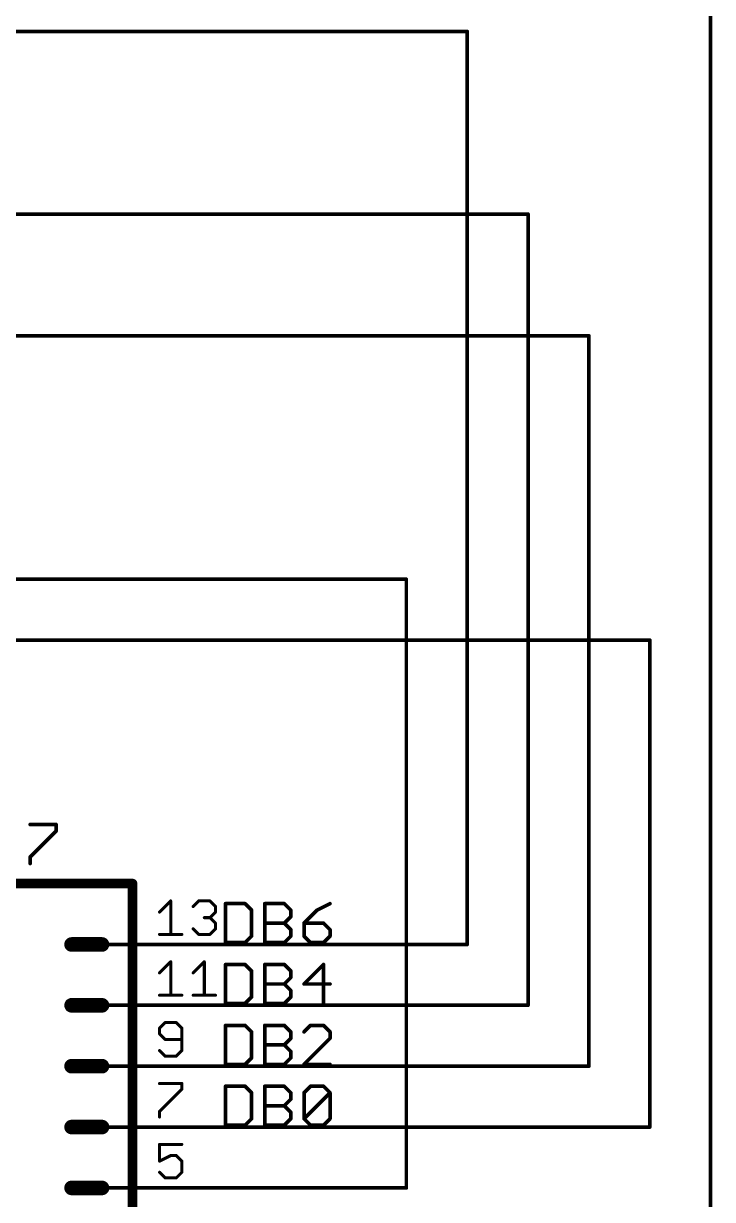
# Model space of a CAD drawing. Extents: x 6 to 173, y -6 to 152.
# Drawn here: x 144.04 to 172.8, y 52.86 to 101.93 of the extents above; entities that cross this region are included whole.
import ezdxf

# ---------------------------------------------------------------- set-up
doc = ezdxf.new("R2010")
doc.units = 0
for name, color, linetype in [('91', 94, 'CONTINUOUS'), ('94', 14, 'CONTINUOUS'), ('95', 251, 'CONTINUOUS')]:
    doc.layers.add(name, color=color, linetype=linetype)

msp = doc.modelspace()

# ---------------------------------------------------------------- linework, layer by layer
at = {"layer": '91', "const_width": 0.1524}
for points in [[(172.72, 116.84), (172.72, 48.26)], [(162.56, 101.6), (111.76, 101.6)], [(162.56, 63.5), (162.56, 101.6)], [(165.1, 93.98), (111.76, 93.98)], [(165.1, 60.96), (165.1, 93.98)], [(111.76, 88.9), (167.64, 88.9)], [(167.64, 88.9), (167.64, 58.42)], [(160.02, 78.74), (111.76, 78.74)], [(160.02, 53.34), (160.02, 78.74)], [(170.18, 76.2), (111.76, 76.2)], [(170.18, 55.88), (170.18, 76.2)], [(152.4, 63.5), (162.56, 63.5)], [(152.4, 60.96), (165.1, 60.96)], [(167.64, 58.42), (152.4, 58.42)], [(152.4, 55.88), (170.18, 55.88)], [(152.4, 53.34), (160.02, 53.34)]]:
    msp.add_lwpolyline(points, dxfattribs=at)
at = {"layer": '91', "const_width": 0.0762}
for points in [[(162.5981, 101.6, 1), (162.5219, 101.6)], [(162.56, 101.5619, 1), (162.56, 101.6381)], [(165.1381, 93.98, 1), (165.0619, 93.98)], [(165.1, 93.9419, 1), (165.1, 94.0181)], [(167.6781, 88.9, 1), (167.6019, 88.9)], [(167.64, 88.8619, 1), (167.64, 88.9381)], [(160.0581, 78.74, 1), (159.9819, 78.74)], [(160.02, 78.7019, 1), (160.02, 78.7781)], [(170.2181, 76.2, 1), (170.1419, 76.2)], [(170.18, 76.1619, 1), (170.18, 76.2381)], [(152.4, 63.5381, 1), (152.4, 63.4619)], [(162.5219, 63.5, 1), (162.5981, 63.5)], [(162.56, 63.4619, 1), (162.56, 63.5381)], [(152.4, 60.9981, 1), (152.4, 60.9219)], [(165.0619, 60.96, 1), (165.1381, 60.96)], [(165.1, 60.9219, 1), (165.1, 60.9981)], [(152.4, 58.4581, 1), (152.4, 58.3819)], [(167.6019, 58.42, 1), (167.6781, 58.42)], [(167.64, 58.3819, 1), (167.64, 58.4581)], [(152.4, 55.9181, 1), (152.4, 55.8419)], [(170.18, 55.8419, 1), (170.18, 55.9181)], [(170.1419, 55.88, 1), (170.2181, 55.88)], [(152.4, 53.3781, 1), (152.4, 53.3019)], [(159.9819, 53.34, 1), (160.0581, 53.34)], [(160.02, 53.3019, 1), (160.02, 53.3781)]]:
    msp.add_lwpolyline(points, format="xyb", dxfattribs=at)
at = {"layer": '94'}
for points, const_width in [([(140.97, 66.04), (148.59, 66.04)], 0.4064), ([(148.59, 45.72), (148.59, 66.04)], 0.4064), ([(146.05, 63.5), (147.32, 63.5)], 0.6096), ([(152.4, 63.5), (147.32, 63.5)], 0.1524), ([(146.05, 60.96), (147.32, 60.96)], 0.6096), ([(152.4, 60.96), (147.32, 60.96)], 0.1524), ([(146.05, 58.42), (147.32, 58.42)], 0.6096), ([(152.4, 58.42), (147.32, 58.42)], 0.1524), ([(146.05, 55.88), (147.32, 55.88)], 0.6096), ([(152.4, 55.88), (147.32, 55.88)], 0.1524), ([(146.05, 53.34), (147.32, 53.34)], 0.6096), ([(152.4, 53.34), (147.32, 53.34)], 0.1524)]:
    msp.add_lwpolyline(points, dxfattribs=dict(at, const_width=const_width))
for points, const_width in [([(148.6916, 66.04, 1), (148.4884, 66.04)], 0.2032), ([(148.59, 65.9384, 1), (148.59, 66.1416)], 0.2032), ([(146.05, 63.6524, 1), (146.05, 63.3476)], 0.3048), ([(147.32, 63.3476, 1), (147.32, 63.6524)], 0.3048), ([(147.32, 63.5381, 1), (147.32, 63.4619)], 0.0762), ([(152.4, 63.4619, 1), (152.4, 63.5381)], 0.0762), ([(146.05, 61.1124, 1), (146.05, 60.8076)], 0.3048), ([(147.32, 60.8076, 1), (147.32, 61.1124)], 0.3048), ([(147.32, 60.9981, 1), (147.32, 60.9219)], 0.0762), ([(152.4, 60.9219, 1), (152.4, 60.9981)], 0.0762), ([(146.05, 58.5724, 1), (146.05, 58.2676)], 0.3048), ([(147.32, 58.2676, 1), (147.32, 58.5724)], 0.3048), ([(147.32, 58.4581, 1), (147.32, 58.3819)], 0.0762), ([(152.4, 58.3819, 1), (152.4, 58.4581)], 0.0762), ([(146.05, 56.0324, 1), (146.05, 55.7276)], 0.3048), ([(147.32, 55.7276, 1), (147.32, 56.0324)], 0.3048), ([(147.32, 55.9181, 1), (147.32, 55.8419)], 0.0762), ([(152.4, 55.8419, 1), (152.4, 55.9181)], 0.0762), ([(146.05, 53.4924, 1), (146.05, 53.1876)], 0.3048), ([(147.32, 53.1876, 1), (147.32, 53.4924)], 0.3048), ([(147.32, 53.3781, 1), (147.32, 53.3019)], 0.0762), ([(152.4, 53.3019, 1), (152.4, 53.3781)], 0.0762)]:
    msp.add_lwpolyline(points, format="xyb", dxfattribs=dict(at, const_width=const_width))
at = {"layer": '95'}
for points, const_width in [([(144.3205, 68.5052), (145.4052, 68.5052)], 0.1524), ([(145.4052, 68.234), (144.3205, 67.1494)], 0.1524), ([(145.4052, 68.5052), (145.4052, 68.234)], 0.1524), ([(144.3205, 67.1494), (144.3205, 66.8782)], 0.1524), ([(149.7203, 64.8512), (150.1864, 65.3173)], 0.127), ([(150.1864, 65.3173), (150.1864, 63.9191)], 0.127), ([(151.1236, 65.0843), (151.3566, 65.3173)], 0.127), ([(151.3566, 65.3173), (151.8227, 65.3173)], 0.127), ([(151.8227, 65.3173), (152.0557, 65.0843)], 0.127), ([(152.4762, 65.2032), (152.4762, 63.5762)], 0.1524), ([(153.2897, 65.2032), (152.4762, 65.2032)], 0.1524), ([(153.5609, 64.932), (153.2897, 65.2032)], 0.1524), ([(154.1134, 63.5762), (154.1134, 65.2032)], 0.1524), ([(154.1134, 65.2032), (154.9269, 65.2032)], 0.1524), ([(154.9269, 65.2032), (155.198, 64.932)], 0.1524), ([(156.8352, 65.2032), (156.2928, 64.932)], 0.1524), ([(152.0557, 64.8512), (151.8227, 64.6182)], 0.127), ([(152.0557, 65.0843), (152.0557, 64.8512)], 0.127), ([(153.5609, 63.8474), (153.5609, 64.932)], 0.1524), ([(155.198, 64.932), (155.198, 64.6609)], 0.1524), ([(156.2928, 64.932), (155.7505, 64.3897)], 0.1524), ([(151.8227, 64.6182), (151.5896, 64.6182)], 0.127), ([(151.8227, 64.6182), (152.0557, 64.3852)], 0.127), ([(152.0557, 64.3852), (152.0557, 64.1521)], 0.127), ([(154.1134, 64.3897), (154.9269, 64.3897)], 0.1524), ([(155.198, 64.6609), (154.9269, 64.3897)], 0.1524), ([(154.9269, 64.3897), (155.198, 64.1185)], 0.1524), ([(155.7505, 64.3897), (155.7505, 63.8474)], 0.1524), ([(156.564, 64.3897), (155.7505, 64.3897)], 0.1524), ([(156.8352, 64.1185), (156.564, 64.3897)], 0.1524), ([(149.7203, 63.9191), (150.6524, 63.9191)], 0.127), ([(151.3566, 63.9191), (151.1236, 64.1521)], 0.127), ([(151.8227, 63.9191), (151.3566, 63.9191)], 0.127), ([(152.0557, 64.1521), (151.8227, 63.9191)], 0.127), ([(153.2897, 63.5762), (153.5609, 63.8474)], 0.1524), ([(155.198, 63.8474), (154.9269, 63.5762)], 0.1524), ([(155.198, 64.1185), (155.198, 63.8474)], 0.1524), ([(155.7505, 63.8474), (156.0217, 63.5762)], 0.1524), ([(156.564, 63.5762), (156.8352, 63.8474)], 0.1524), ([(156.8352, 63.8474), (156.8352, 64.1185)], 0.1524), ([(152.4762, 63.5762), (153.2897, 63.5762)], 0.1524), ([(154.9269, 63.5762), (154.1134, 63.5762)], 0.1524), ([(156.0217, 63.5762), (156.564, 63.5762)], 0.1524), ([(149.7203, 62.3112), (150.1864, 62.7773)], 0.127), ([(150.1864, 62.7773), (150.1864, 61.3791)], 0.127), ([(151.1236, 62.3112), (151.5896, 62.7773)], 0.127), ([(151.5896, 62.7773), (151.5896, 61.3791)], 0.127), ([(152.4762, 62.6632), (152.4762, 61.0362)], 0.1524), ([(153.2897, 62.6632), (152.4762, 62.6632)], 0.1524), ([(153.5609, 62.392), (153.2897, 62.6632)], 0.1524), ([(153.5609, 61.3074), (153.5609, 62.392)], 0.1524), ([(154.1134, 61.0362), (154.1134, 62.6632)], 0.1524), ([(154.1134, 62.6632), (154.9269, 62.6632)], 0.1524), ([(154.9269, 62.6632), (155.198, 62.392)], 0.1524), ([(155.198, 62.392), (155.198, 62.1209)], 0.1524), ([(156.564, 62.6632), (155.7505, 61.8497)], 0.1524), ([(156.564, 61.0362), (156.564, 62.6632)], 0.1524), ([(154.1134, 61.8497), (154.9269, 61.8497)], 0.1524), ([(155.198, 62.1209), (154.9269, 61.8497)], 0.1524), ([(154.9269, 61.8497), (155.198, 61.5785)], 0.1524), ([(155.7505, 61.8497), (156.8352, 61.8497)], 0.1524), ([(149.7203, 61.3791), (150.6524, 61.3791)], 0.127), ([(151.1236, 61.3791), (152.0557, 61.3791)], 0.127), ([(153.2897, 61.0362), (153.5609, 61.3074)], 0.1524), ([(155.198, 61.3074), (154.9269, 61.0362)], 0.1524), ([(155.198, 61.5785), (155.198, 61.3074)], 0.1524), ([(152.4762, 61.0362), (153.2897, 61.0362)], 0.1524), ([(154.9269, 61.0362), (154.1134, 61.0362)], 0.1524), ([(149.9533, 60.2373), (149.7203, 60.0043)], 0.127), ([(149.7203, 60.0043), (149.7203, 59.7712)], 0.127), ([(150.4194, 60.2373), (149.9533, 60.2373)], 0.127), ([(150.6524, 60.0043), (150.4194, 60.2373)], 0.127), ([(150.6524, 59.0721), (150.6524, 60.0043)], 0.127), ([(152.4762, 60.1232), (152.4762, 58.4962)], 0.1524), ([(153.2897, 60.1232), (152.4762, 60.1232)], 0.1524), ([(153.5609, 59.852), (153.2897, 60.1232)], 0.1524), ([(153.5609, 58.7674), (153.5609, 59.852)], 0.1524), ([(154.1134, 58.4962), (154.1134, 60.1232)], 0.1524), ([(154.1134, 60.1232), (154.9269, 60.1232)], 0.1524), ([(154.9269, 60.1232), (155.198, 59.852)], 0.1524), ([(155.198, 59.852), (155.198, 59.5809)], 0.1524), ([(156.0217, 60.1232), (155.7505, 59.852)], 0.1524), ([(156.564, 60.1232), (156.0217, 60.1232)], 0.1524), ([(156.8352, 59.852), (156.564, 60.1232)], 0.1524), ([(156.8352, 59.5809), (156.8352, 59.852)], 0.1524), ([(149.7203, 59.7712), (149.9533, 59.5382)], 0.127), ([(149.9533, 59.5382), (150.6524, 59.5382)], 0.127), ([(154.1134, 59.3097), (154.9269, 59.3097)], 0.1524), ([(155.198, 59.5809), (154.9269, 59.3097)], 0.1524), ([(154.9269, 59.3097), (155.198, 59.0385)], 0.1524), ([(155.7505, 58.4962), (156.8352, 59.5809)], 0.1524), ([(149.7203, 59.0721), (149.9533, 58.8391)], 0.127), ([(149.9533, 58.8391), (150.4194, 58.8391)], 0.127), ([(150.4194, 58.8391), (150.6524, 59.0721)], 0.127), ([(155.198, 59.0385), (155.198, 58.7674)], 0.1524), ([(152.4762, 58.4962), (153.2897, 58.4962)], 0.1524), ([(153.2897, 58.4962), (153.5609, 58.7674)], 0.1524), ([(154.9269, 58.4962), (154.1134, 58.4962)], 0.1524), ([(155.198, 58.7674), (154.9269, 58.4962)], 0.1524), ([(156.8352, 58.4962), (155.7505, 58.4962)], 0.1524), ([(149.7203, 57.6973), (150.6524, 57.6973)], 0.127), ([(150.6524, 57.4643), (149.7203, 56.5321)], 0.127), ([(150.6524, 57.6973), (150.6524, 57.4643)], 0.127), ([(152.4762, 57.5832), (152.4762, 55.9562)], 0.1524), ([(153.2897, 57.5832), (152.4762, 57.5832)], 0.1524), ([(153.5609, 57.312), (153.2897, 57.5832)], 0.1524), ([(154.1134, 55.9562), (154.1134, 57.5832)], 0.1524), ([(154.1134, 57.5832), (154.9269, 57.5832)], 0.1524), ([(154.9269, 57.5832), (155.198, 57.312)], 0.1524), ([(155.7505, 57.312), (156.0217, 57.5832)], 0.1524), ([(156.0217, 57.5832), (156.564, 57.5832)], 0.1524), ([(156.564, 57.5832), (156.8352, 57.312)], 0.1524), ([(153.5609, 56.2274), (153.5609, 57.312)], 0.1524), ([(155.198, 57.0409), (154.9269, 56.7697)], 0.1524), ([(155.198, 57.312), (155.198, 57.0409)], 0.1524), ([(155.7505, 56.2274), (155.7505, 57.312)], 0.1524), ([(155.7505, 56.2274), (156.8352, 57.312)], 0.1524), ([(156.8352, 57.312), (156.8352, 56.2274)], 0.1524), ([(149.7203, 56.5321), (149.7203, 56.2991)], 0.127), ([(154.1134, 56.7697), (154.9269, 56.7697)], 0.1524), ([(154.9269, 56.7697), (155.198, 56.4985)], 0.1524), ([(155.198, 56.4985), (155.198, 56.2274)], 0.1524), ([(152.4762, 55.9562), (153.2897, 55.9562)], 0.1524), ([(153.2897, 55.9562), (153.5609, 56.2274)], 0.1524), ([(154.9269, 55.9562), (154.1134, 55.9562)], 0.1524), ([(155.198, 56.2274), (154.9269, 55.9562)], 0.1524), ([(156.0217, 55.9562), (155.7505, 56.2274)], 0.1524), ([(156.564, 55.9562), (156.0217, 55.9562)], 0.1524), ([(156.8352, 56.2274), (156.564, 55.9562)], 0.1524), ([(150.6524, 55.1573), (149.7203, 55.1573)], 0.127), ([(149.7203, 55.1573), (149.7203, 54.4582)], 0.127), ([(149.7203, 54.4582), (150.1864, 54.6912)], 0.127), ([(150.1864, 54.6912), (150.4194, 54.6912)], 0.127), ([(150.4194, 54.6912), (150.6524, 54.4582)], 0.127), ([(150.6524, 54.4582), (150.6524, 53.9921)], 0.127), ([(149.9533, 53.7591), (149.7203, 53.9921)], 0.127), ([(150.6524, 53.9921), (150.4194, 53.7591)], 0.127), ([(150.4194, 53.7591), (149.9533, 53.7591)], 0.127)]:
    msp.add_lwpolyline(points, dxfattribs=dict(at, const_width=const_width))
for points, const_width in [([(144.3205, 68.5433, 1), (144.3205, 68.4671)], 0.0762), ([(145.4433, 68.5052, 1), (145.3671, 68.5052)], 0.0762), ([(145.3671, 68.234, 1), (145.4433, 68.234)], 0.0762), ([(145.4321, 68.2071, 1), (145.3782, 68.261)], 0.0762), ([(145.4052, 68.4671, 1), (145.4052, 68.5433)], 0.0762), ([(144.3586, 67.1494, 1), (144.2824, 67.1494)], 0.0762), ([(144.2936, 67.1763, 1), (144.3475, 67.1224)], 0.0762), ([(144.2824, 66.8782, 1), (144.3586, 66.8782)], 0.0762), ([(150.2181, 65.3173, 1), (150.1546, 65.3173)], 0.0635), ([(150.2088, 65.2948, 1), (150.1639, 65.3397)], 0.0635), ([(151.3566, 65.349, 1), (151.3566, 65.2855)], 0.0635), ([(151.3791, 65.2948, 1), (151.3342, 65.3397)], 0.0635), ([(151.8451, 65.3397, 1), (151.8002, 65.2948)], 0.0635), ([(151.8227, 65.2855, 1), (151.8227, 65.349)], 0.0635), ([(152.5143, 65.2032, 1), (152.4381, 65.2032)], 0.0762), ([(152.4762, 65.2413, 1), (152.4762, 65.1651)], 0.0762), ([(153.3166, 65.2301, 1), (153.2628, 65.1762)], 0.0762), ([(153.2897, 65.1651, 1), (153.2897, 65.2413)], 0.0762), ([(154.1515, 65.2032, 1), (154.0753, 65.2032)], 0.0762), ([(154.1134, 65.2413, 1), (154.1134, 65.1651)], 0.0762), ([(154.9538, 65.2301, 1), (154.8999, 65.1762)], 0.0762), ([(154.9269, 65.1651, 1), (154.9269, 65.2413)], 0.0762), ([(156.8522, 65.1691, 1), (156.8181, 65.2373)], 0.0762), ([(149.6978, 64.8737, 1), (149.7428, 64.8288)], 0.0635), ([(151.1011, 65.1067, 1), (151.146, 65.0618)], 0.0635), ([(152.0875, 65.0843, 1), (152.024, 65.0843)], 0.0635), ([(152.024, 64.8512, 1), (152.0875, 64.8512)], 0.0635), ([(152.0333, 65.0618, 1), (152.0782, 65.1067)], 0.0635), ([(152.0782, 64.8288, 1), (152.0333, 64.8737)], 0.0635), ([(153.599, 64.932, 1), (153.5228, 64.932)], 0.0762), ([(153.5339, 64.9051, 1), (153.5878, 64.959)], 0.0762), ([(155.2361, 64.932, 1), (155.1599, 64.932)], 0.0762), ([(155.1711, 64.9051, 1), (155.225, 64.959)], 0.0762), ([(156.2758, 64.9661, 1), (156.3099, 64.8979)], 0.0762), ([(156.3198, 64.9051, 1), (156.2659, 64.959)], 0.0762), ([(151.5896, 64.6499, 1), (151.5896, 64.5864)], 0.0635), ([(151.8451, 64.6406, 1), (151.8002, 64.5957)], 0.0635), ([(151.8002, 64.6406, 1), (151.8451, 64.5957)], 0.0635), ([(151.8227, 64.5864, 1), (151.8227, 64.6499)], 0.0635), ([(152.0875, 64.3852, 1), (152.024, 64.3852)], 0.0635), ([(152.0333, 64.3627, 1), (152.0782, 64.4076)], 0.0635), ([(154.1134, 64.4278, 1), (154.1134, 64.3516)], 0.0762), ([(154.9538, 64.4166, 1), (154.8999, 64.3628)], 0.0762), ([(154.8999, 64.4166, 1), (154.9538, 64.3628)], 0.0762), ([(154.9269, 64.3516, 1), (154.9269, 64.4278)], 0.0762), ([(155.1599, 64.6609, 1), (155.2361, 64.6609)], 0.0762), ([(155.225, 64.6339, 1), (155.1711, 64.6878)], 0.0762), ([(155.7886, 64.3897, 1), (155.7124, 64.3897)], 0.0762), ([(155.7505, 64.4278, 1), (155.7505, 64.3516)], 0.0762), ([(155.7236, 64.4166, 1), (155.7775, 64.3628)], 0.0762), ([(156.5909, 64.4166, 1), (156.5371, 64.3628)], 0.0762), ([(156.564, 64.3516, 1), (156.564, 64.4278)], 0.0762), ([(149.7203, 63.9509, 1), (149.7203, 63.8873)], 0.0635), ([(150.1546, 63.9191, 1), (150.2181, 63.9191)], 0.0635), ([(150.6524, 63.8873, 1), (150.6524, 63.9509)], 0.0635), ([(151.146, 64.1746, 1), (151.1011, 64.1297)], 0.0635), ([(151.3566, 63.9509, 1), (151.3566, 63.8873)], 0.0635), ([(151.3342, 63.8966, 1), (151.3791, 63.9416)], 0.0635), ([(151.8002, 63.9416, 1), (151.8451, 63.8966)], 0.0635), ([(151.8227, 63.8873, 1), (151.8227, 63.9509)], 0.0635), ([(152.024, 64.1521, 1), (152.0875, 64.1521)], 0.0635), ([(152.0782, 64.1297, 1), (152.0333, 64.1746)], 0.0635), ([(153.5228, 63.8474, 1), (153.599, 63.8474)], 0.0762), ([(153.5878, 63.8204, 1), (153.5339, 63.8743)], 0.0762), ([(155.2361, 64.1185, 1), (155.1599, 64.1185)], 0.0762), ([(155.1599, 63.8474, 1), (155.2361, 63.8474)], 0.0762), ([(155.1711, 64.0916, 1), (155.225, 64.1455)], 0.0762), ([(155.225, 63.8204, 1), (155.1711, 63.8743)], 0.0762), ([(155.7775, 63.8743, 1), (155.7236, 63.8204)], 0.0762), ([(155.7124, 63.8474, 1), (155.7886, 63.8474)], 0.0762), ([(156.8733, 64.1185, 1), (156.7971, 64.1185)], 0.0762), ([(156.7971, 63.8474, 1), (156.8733, 63.8474)], 0.0762), ([(156.8082, 64.0916, 1), (156.8621, 64.1455)], 0.0762), ([(156.8621, 63.8204, 1), (156.8082, 63.8743)], 0.0762), ([(152.4762, 63.6143, 1), (152.4762, 63.5381)], 0.0762), ([(152.4381, 63.5762, 1), (152.5143, 63.5762)], 0.0762), ([(153.2628, 63.6031, 1), (153.3166, 63.5493)], 0.0762), ([(153.2897, 63.5381, 1), (153.2897, 63.6143)], 0.0762), ([(154.1134, 63.6143, 1), (154.1134, 63.5381)], 0.0762), ([(154.0753, 63.5762, 1), (154.1515, 63.5762)], 0.0762), ([(154.8999, 63.6031, 1), (154.9538, 63.5493)], 0.0762), ([(154.9269, 63.5381, 1), (154.9269, 63.6143)], 0.0762), ([(156.0217, 63.6143, 1), (156.0217, 63.5381)], 0.0762), ([(155.9947, 63.5493, 1), (156.0486, 63.6031)], 0.0762), ([(156.5371, 63.6031, 1), (156.5909, 63.5493)], 0.0762), ([(156.564, 63.5381, 1), (156.564, 63.6143)], 0.0762), ([(150.2181, 62.7773, 1), (150.1546, 62.7773)], 0.0635), ([(150.2088, 62.7548, 1), (150.1639, 62.7997)], 0.0635), ([(151.6214, 62.7773, 1), (151.5579, 62.7773)], 0.0635), ([(151.6121, 62.7548, 1), (151.5672, 62.7997)], 0.0635), ([(149.6978, 62.3337, 1), (149.7428, 62.2888)], 0.0635), ([(151.1011, 62.3337, 1), (151.146, 62.2888)], 0.0635), ([(152.5143, 62.6632, 1), (152.4381, 62.6632)], 0.0762), ([(152.4762, 62.7013, 1), (152.4762, 62.6251)], 0.0762), ([(153.3166, 62.6901, 1), (153.2628, 62.6362)], 0.0762), ([(153.2897, 62.6251, 1), (153.2897, 62.7013)], 0.0762), ([(153.599, 62.392, 1), (153.5228, 62.392)], 0.0762), ([(153.5339, 62.3651, 1), (153.5878, 62.419)], 0.0762), ([(154.1515, 62.6632, 1), (154.0753, 62.6632)], 0.0762), ([(154.1134, 62.7013, 1), (154.1134, 62.6251)], 0.0762), ([(154.9538, 62.6901, 1), (154.8999, 62.6362)], 0.0762), ([(154.9269, 62.6251, 1), (154.9269, 62.7013)], 0.0762), ([(155.2361, 62.392, 1), (155.1599, 62.392)], 0.0762), ([(155.1711, 62.3651, 1), (155.225, 62.419)], 0.0762), ([(156.6021, 62.6632, 1), (156.5259, 62.6632)], 0.0762), ([(156.5909, 62.6362, 1), (156.5371, 62.6901)], 0.0762), ([(154.1134, 61.8878, 1), (154.1134, 61.8116)], 0.0762), ([(154.9538, 61.8766, 1), (154.8999, 61.8228)], 0.0762), ([(154.8999, 61.8766, 1), (154.9538, 61.8228)], 0.0762), ([(154.9269, 61.8116, 1), (154.9269, 61.8878)], 0.0762), ([(155.1599, 62.1209, 1), (155.2361, 62.1209)], 0.0762), ([(155.225, 62.0939, 1), (155.1711, 62.1478)], 0.0762), ([(155.7505, 61.8878, 1), (155.7505, 61.8116)], 0.0762), ([(155.7236, 61.8766, 1), (155.7775, 61.8228)], 0.0762), ([(156.8352, 61.8116, 1), (156.8352, 61.8878)], 0.0762), ([(149.7203, 61.4109, 1), (149.7203, 61.3473)], 0.0635), ([(150.1546, 61.3791, 1), (150.2181, 61.3791)], 0.0635), ([(150.6524, 61.3473, 1), (150.6524, 61.4109)], 0.0635), ([(151.1236, 61.4109, 1), (151.1236, 61.3473)], 0.0635), ([(151.5579, 61.3791, 1), (151.6214, 61.3791)], 0.0635), ([(152.0557, 61.3473, 1), (152.0557, 61.4109)], 0.0635), ([(153.5228, 61.3074, 1), (153.599, 61.3074)], 0.0762), ([(153.5878, 61.2804, 1), (153.5339, 61.3343)], 0.0762), ([(155.2361, 61.5785, 1), (155.1599, 61.5785)], 0.0762), ([(155.1599, 61.3074, 1), (155.2361, 61.3074)], 0.0762), ([(155.1711, 61.5516, 1), (155.225, 61.6055)], 0.0762), ([(155.225, 61.2804, 1), (155.1711, 61.3343)], 0.0762), ([(152.4762, 61.0743, 1), (152.4762, 60.9981)], 0.0762), ([(152.4381, 61.0362, 1), (152.5143, 61.0362)], 0.0762), ([(153.2628, 61.0631, 1), (153.3166, 61.0093)], 0.0762), ([(153.2897, 60.9981, 1), (153.2897, 61.0743)], 0.0762), ([(154.1134, 61.0743, 1), (154.1134, 60.9981)], 0.0762), ([(154.0753, 61.0362, 1), (154.1515, 61.0362)], 0.0762), ([(154.8999, 61.0631, 1), (154.9538, 61.0093)], 0.0762), ([(154.9269, 60.9981, 1), (154.9269, 61.0743)], 0.0762), ([(156.5259, 61.0362, 1), (156.6021, 61.0362)], 0.0762), ([(149.6978, 60.0267, 1), (149.7428, 59.9818)], 0.0635), ([(149.752, 60.0043, 1), (149.6886, 60.0043)], 0.0635), ([(149.9533, 60.269, 1), (149.9533, 60.2055)], 0.0635), ([(149.9758, 60.2148, 1), (149.9309, 60.2597)], 0.0635), ([(150.4418, 60.2597, 1), (150.3969, 60.2148)], 0.0635), ([(150.4194, 60.2055, 1), (150.4194, 60.269)], 0.0635), ([(150.6842, 60.0043, 1), (150.6207, 60.0043)], 0.0635), ([(150.63, 59.9818, 1), (150.6749, 60.0267)], 0.0635), ([(152.5143, 60.1232, 1), (152.4381, 60.1232)], 0.0762), ([(152.4762, 60.1613, 1), (152.4762, 60.0851)], 0.0762), ([(153.3166, 60.1501, 1), (153.2628, 60.0962)], 0.0762), ([(153.2897, 60.0851, 1), (153.2897, 60.1613)], 0.0762), ([(153.599, 59.852, 1), (153.5228, 59.852)], 0.0762), ([(153.5339, 59.8251, 1), (153.5878, 59.879)], 0.0762), ([(154.1515, 60.1232, 1), (154.0753, 60.1232)], 0.0762), ([(154.1134, 60.1613, 1), (154.1134, 60.0851)], 0.0762), ([(154.9538, 60.1501, 1), (154.8999, 60.0962)], 0.0762), ([(154.9269, 60.0851, 1), (154.9269, 60.1613)], 0.0762), ([(155.2361, 59.852, 1), (155.1599, 59.852)], 0.0762), ([(155.1711, 59.8251, 1), (155.225, 59.879)], 0.0762), ([(155.7236, 59.879, 1), (155.7775, 59.8251)], 0.0762), ([(156.0217, 60.1613, 1), (156.0217, 60.0851)], 0.0762), ([(156.0486, 60.0962, 1), (155.9947, 60.1501)], 0.0762), ([(156.5909, 60.1501, 1), (156.5371, 60.0962)], 0.0762), ([(156.564, 60.0851, 1), (156.564, 60.1613)], 0.0762), ([(156.8733, 59.852, 1), (156.7971, 59.852)], 0.0762), ([(156.8082, 59.8251, 1), (156.8621, 59.879)], 0.0762), ([(149.7428, 59.7937, 1), (149.6978, 59.7488)], 0.0635), ([(149.6886, 59.7712, 1), (149.752, 59.7712)], 0.0635), ([(149.9533, 59.5699, 1), (149.9533, 59.5064)], 0.0635), ([(149.9309, 59.5157, 1), (149.9758, 59.5606)], 0.0635), ([(150.6524, 59.5064, 1), (150.6524, 59.5699)], 0.0635), ([(154.1134, 59.3478, 1), (154.1134, 59.2716)], 0.0762), ([(154.9538, 59.3366, 1), (154.8999, 59.2828)], 0.0762), ([(154.9269, 59.2716, 1), (154.9269, 59.3478)], 0.0762), ([(155.1599, 59.5809, 1), (155.2361, 59.5809)], 0.0762), ([(155.225, 59.5539, 1), (155.1711, 59.6078)], 0.0762), ([(156.7971, 59.5809, 1), (156.8733, 59.5809)], 0.0762), ([(156.8621, 59.5539, 1), (156.8082, 59.6078)], 0.0762), ([(149.7428, 59.0946, 1), (149.6978, 59.0497)], 0.0635), ([(149.9533, 58.8709, 1), (149.9533, 58.8073)], 0.0635), ([(149.9309, 58.8166, 1), (149.9758, 58.8616)], 0.0635), ([(150.3969, 58.8616, 1), (150.4418, 58.8166)], 0.0635), ([(150.4194, 58.8073, 1), (150.4194, 58.8709)], 0.0635), ([(150.6207, 59.0721, 1), (150.6842, 59.0721)], 0.0635), ([(150.6749, 59.0497, 1), (150.63, 59.0946)], 0.0635), ([(154.8999, 59.3366, 1), (154.9538, 59.2828)], 0.0762), ([(155.2361, 59.0385, 1), (155.1599, 59.0385)], 0.0762), ([(155.1711, 59.0116, 1), (155.225, 59.0655)], 0.0762), ([(152.4762, 58.5343, 1), (152.4762, 58.4581)], 0.0762), ([(152.4381, 58.4962, 1), (152.5143, 58.4962)], 0.0762), ([(153.2628, 58.5231, 1), (153.3166, 58.4693)], 0.0762), ([(153.2897, 58.4581, 1), (153.2897, 58.5343)], 0.0762), ([(153.5228, 58.7674, 1), (153.599, 58.7674)], 0.0762), ([(153.5878, 58.7404, 1), (153.5339, 58.7943)], 0.0762), ([(154.1134, 58.5343, 1), (154.1134, 58.4581)], 0.0762), ([(154.0753, 58.4962, 1), (154.1515, 58.4962)], 0.0762), ([(154.8999, 58.5231, 1), (154.9538, 58.4693)], 0.0762), ([(154.9269, 58.4581, 1), (154.9269, 58.5343)], 0.0762), ([(155.1599, 58.7674, 1), (155.2361, 58.7674)], 0.0762), ([(155.225, 58.7404, 1), (155.1711, 58.7943)], 0.0762), ([(155.7505, 58.5343, 1), (155.7505, 58.4581)], 0.0762), ([(155.7236, 58.5231, 1), (155.7775, 58.4693)], 0.0762), ([(156.8352, 58.4581, 1), (156.8352, 58.5343)], 0.0762), ([(149.7203, 57.729, 1), (149.7203, 57.6655)], 0.0635), ([(150.6842, 57.6973, 1), (150.6207, 57.6973)], 0.0635), ([(150.6207, 57.4643, 1), (150.6842, 57.4643)], 0.0635), ([(150.6749, 57.4418, 1), (150.63, 57.4867)], 0.0635), ([(150.6524, 57.6655, 1), (150.6524, 57.729)], 0.0635), ([(152.5143, 57.5832, 1), (152.4381, 57.5832)], 0.0762), ([(152.4762, 57.6213, 1), (152.4762, 57.5451)], 0.0762), ([(153.3166, 57.6101, 1), (153.2628, 57.5562)], 0.0762), ([(153.2897, 57.5451, 1), (153.2897, 57.6213)], 0.0762), ([(154.1515, 57.5832, 1), (154.0753, 57.5832)], 0.0762), ([(154.1134, 57.6213, 1), (154.1134, 57.5451)], 0.0762), ([(154.9538, 57.6101, 1), (154.8999, 57.5562)], 0.0762), ([(154.9269, 57.5451, 1), (154.9269, 57.6213)], 0.0762), ([(156.0217, 57.6213, 1), (156.0217, 57.5451)], 0.0762), ([(156.0486, 57.5562, 1), (155.9947, 57.6101)], 0.0762), ([(156.5909, 57.6101, 1), (156.5371, 57.5562)], 0.0762), ([(156.564, 57.5451, 1), (156.564, 57.6213)], 0.0762), ([(153.599, 57.312, 1), (153.5228, 57.312)], 0.0762), ([(153.5339, 57.2851, 1), (153.5878, 57.339)], 0.0762), ([(155.2361, 57.312, 1), (155.1599, 57.312)], 0.0762), ([(155.1599, 57.0409, 1), (155.2361, 57.0409)], 0.0762), ([(155.1711, 57.2851, 1), (155.225, 57.339)], 0.0762), ([(155.225, 57.0139, 1), (155.1711, 57.0678)], 0.0762), ([(155.7886, 57.312, 1), (155.7124, 57.312)], 0.0762), ([(155.7236, 57.339, 1), (155.7775, 57.2851)], 0.0762), ([(156.8733, 57.312, 1), (156.7971, 57.312)], 0.0762), ([(156.8621, 57.2851, 1), (156.8082, 57.339)], 0.0762), ([(156.8082, 57.2851, 1), (156.8621, 57.339)], 0.0762), ([(149.6978, 56.5546, 1), (149.7428, 56.5097)], 0.0635), ([(149.752, 56.5321, 1), (149.6886, 56.5321)], 0.0635), ([(154.1134, 56.8078, 1), (154.1134, 56.7316)], 0.0762), ([(154.9538, 56.7966, 1), (154.8999, 56.7428)], 0.0762), ([(154.8999, 56.7966, 1), (154.9538, 56.7428)], 0.0762), ([(154.9269, 56.7316, 1), (154.9269, 56.8078)], 0.0762), ([(155.2361, 56.4985, 1), (155.1599, 56.4985)], 0.0762), ([(155.1711, 56.4716, 1), (155.225, 56.5255)], 0.0762), ([(149.6886, 56.2991, 1), (149.752, 56.2991)], 0.0635), ([(152.4762, 55.9943, 1), (152.4762, 55.9181)], 0.0762), ([(152.4381, 55.9562, 1), (152.5143, 55.9562)], 0.0762), ([(153.2628, 55.9831, 1), (153.3166, 55.9293)], 0.0762), ([(153.2897, 55.9181, 1), (153.2897, 55.9943)], 0.0762), ([(153.5228, 56.2274, 1), (153.599, 56.2274)], 0.0762), ([(153.5878, 56.2004, 1), (153.5339, 56.2543)], 0.0762), ([(154.1134, 55.9943, 1), (154.1134, 55.9181)], 0.0762), ([(154.0753, 55.9562, 1), (154.1515, 55.9562)], 0.0762), ([(154.8999, 55.9831, 1), (154.9538, 55.9293)], 0.0762), ([(154.9269, 55.9181, 1), (154.9269, 55.9943)], 0.0762), ([(155.1599, 56.2274, 1), (155.2361, 56.2274)], 0.0762), ([(155.225, 56.2004, 1), (155.1711, 56.2543)], 0.0762), ([(155.7775, 56.2543, 1), (155.7236, 56.2004)], 0.0762), ([(155.7236, 56.2543, 1), (155.7775, 56.2004)], 0.0762), ([(155.7124, 56.2274, 1), (155.7886, 56.2274)], 0.0762), ([(156.0217, 55.9943, 1), (156.0217, 55.9181)], 0.0762), ([(155.9947, 55.9293, 1), (156.0486, 55.9831)], 0.0762), ([(156.5371, 55.9831, 1), (156.5909, 55.9293)], 0.0762), ([(156.564, 55.9181, 1), (156.564, 55.9943)], 0.0762), ([(156.7971, 56.2274, 1), (156.8733, 56.2274)], 0.0762), ([(156.8621, 56.2004, 1), (156.8082, 56.2543)], 0.0762), ([(149.7203, 55.189, 1), (149.7203, 55.1255)], 0.0635), ([(149.752, 55.1573, 1), (149.6886, 55.1573)], 0.0635), ([(150.6524, 55.1255, 1), (150.6524, 55.189)], 0.0635), ([(149.7061, 54.4866, 1), (149.7345, 54.4298)], 0.0635), ([(149.6886, 54.4582, 1), (149.752, 54.4582)], 0.0635), ([(150.1864, 54.723, 1), (150.1864, 54.6595)], 0.0635), ([(150.2006, 54.6628, 1), (150.1722, 54.7196)], 0.0635), ([(150.4418, 54.7137, 1), (150.3969, 54.6688)], 0.0635), ([(150.4194, 54.6595, 1), (150.4194, 54.723)], 0.0635), ([(150.6842, 54.4582, 1), (150.6207, 54.4582)], 0.0635), ([(150.63, 54.4357, 1), (150.6749, 54.4806)], 0.0635), ([(149.7428, 54.0146, 1), (149.6978, 53.9697)], 0.0635), ([(150.6207, 53.9921, 1), (150.6842, 53.9921)], 0.0635), ([(150.6749, 53.9697, 1), (150.63, 54.0146)], 0.0635), ([(149.9533, 53.7909, 1), (149.9533, 53.7274)], 0.0635), ([(149.9309, 53.7366, 1), (149.9758, 53.7816)], 0.0635), ([(150.3969, 53.7816, 1), (150.4418, 53.7366)], 0.0635), ([(150.4194, 53.7274, 1), (150.4194, 53.7909)], 0.0635)]:
    msp.add_lwpolyline(points, format="xyb", dxfattribs=dict(at, const_width=const_width))

doc.saveas('drawing.dxf')
